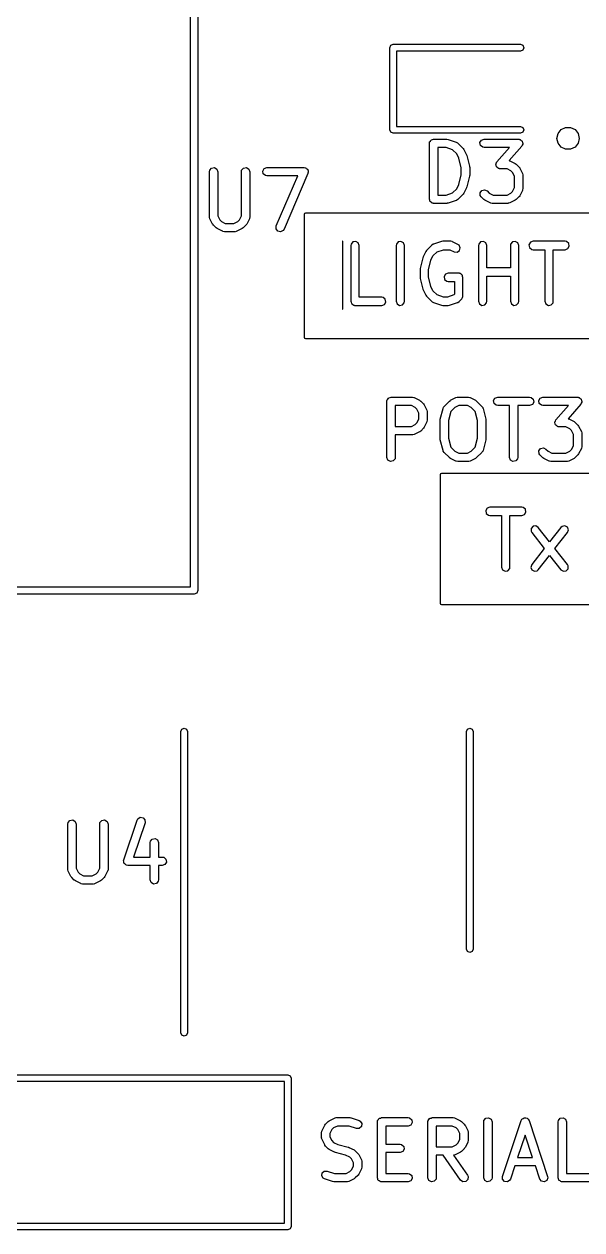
# Model space of a CAD drawing. Extents: x 111.7 to 186.3, y -145.9 to -70.4.
# Drawn here: x 152.81 to 162.81, y -145.92 to -124.32 of the extents above; entities that cross this region are included whole.
import ezdxf

# ---------------------------------------------------------------- set-up
doc = ezdxf.new("R2010")
doc.units = 0
doc.layers.add('BLACK', color=7, linetype='CONTINUOUS')

msp = doc.modelspace()

# ---------------------------------------------------------------- linework, layer by layer
at = {"layer": 'BLACK', "linetype": 'CONTINUOUS'}
for p, q in [((155.923, -118.964), (155.923, -134.464)), ((155.796, -134.4), (155.796, -119.027)), ((159.364, -124.741), (159.382, -124.699)), ((159.364, -126.211), (159.364, -124.741)), ((159.382, -124.699), (159.424, -124.681)), ((159.424, -124.681), (161.709, -124.681)), ((161.709, -124.801), (159.484, -124.801)), ((159.484, -124.801), (159.484, -126.151)), ((161.709, -124.681), (161.751, -124.699)), ((161.751, -124.783), (161.709, -124.801)), ((161.751, -124.699), (161.769, -124.741)), ((161.769, -124.741), (161.751, -124.783)), ((159.382, -126.253), (159.364, -126.211)), ((159.424, -126.271), (159.382, -126.253)), ((161.709, -126.271), (159.424, -126.271)), ((159.484, -126.151), (161.709, -126.151)), ((161.709, -126.151), (161.751, -126.169)), ((161.751, -126.253), (161.709, -126.271)), ((161.751, -126.169), (161.769, -126.211)), ((161.769, -126.211), (161.751, -126.253)), ((162.36, -126.365), (162.38, -126.278)), ((162.38, -126.278), (162.435, -126.209)), ((162.435, -126.209), (162.515, -126.17)), ((162.515, -126.17), (162.605, -126.17)), ((162.605, -126.17), (162.685, -126.209)), ((162.685, -126.209), (162.74, -126.278)), ((162.74, -126.278), (162.76, -126.365)), ((160.076, -126.455), (160.078, -126.445)), ((160.076, -127.455), (160.076, -126.455)), ((160.077, -126.442), (160.079, -126.439)), ((160.078, -126.445), (160.077, -126.442)), ((160.079, -126.439), (160.08, -126.429)), ((160.08, -126.429), (160.093, -126.414)), ((160.093, -126.414), (160.103, -126.397)), ((160.103, -126.397), (160.109, -126.395)), ((160.109, -126.395), (160.113, -126.39)), ((160.113, -126.39), (160.133, -126.386)), ((160.133, -126.386), (160.151, -126.38)), ((160.151, -126.38), (160.389, -126.38)), ((160.377, -126.53), (160.226, -126.53)), ((160.226, -126.53), (160.226, -127.38)), ((160.491, -126.568), (160.377, -126.53)), ((160.389, -126.38), (160.411, -126.384)), ((160.411, -126.384), (160.413, -126.384)), ((160.413, -126.384), (160.556, -126.431)), ((160.556, -126.431), (160.578, -126.444)), ((160.578, -126.444), (160.581, -126.448)), ((160.581, -126.448), (160.585, -126.449)), ((160.585, -126.449), (160.68, -126.545)), ((160.68, -126.545), (160.693, -126.563)), ((160.982, -126.442), (161.007, -126.397)), ((160.991, -126.492), (160.982, -126.442)), ((161.03, -126.525), (160.991, -126.492)), ((161.007, -126.397), (161.056, -126.38)), ((161.056, -126.53), (161.03, -126.525)), ((161.056, -126.38), (161.675, -126.38)), ((161.509, -126.53), (161.056, -126.53)), ((161.285, -126.786), (161.509, -126.53)), ((161.731, -126.504), (161.504, -126.764)), ((161.675, -126.38), (161.686, -126.382)), ((161.686, -126.382), (161.689, -126.381)), ((161.689, -126.381), (161.692, -126.383)), ((161.692, -126.383), (161.7, -126.384)), ((161.7, -126.384), (161.716, -126.397)), ((161.716, -126.397), (161.733, -126.408)), ((161.738, -126.485), (161.731, -126.504)), ((161.733, -126.408), (161.735, -126.413)), ((161.735, -126.413), (161.74, -126.417)), ((161.749, -126.468), (161.738, -126.485)), ((161.74, -126.417), (161.743, -126.437)), ((161.743, -126.437), (161.75, -126.456)), ((161.75, -126.456), (161.748, -126.462)), ((161.748, -126.462), (161.749, -126.468)), ((162.38, -126.452), (162.36, -126.365)), ((162.435, -126.521), (162.38, -126.452)), ((162.515, -126.56), (162.435, -126.521)), ((162.685, -126.521), (162.605, -126.56)), ((162.74, -126.452), (162.685, -126.521)), ((162.76, -126.365), (162.74, -126.452)), ((160.565, -126.642), (160.491, -126.568)), ((160.604, -126.719), (160.565, -126.642)), ((160.647, -126.893), (160.604, -126.719)), ((160.693, -126.563), (160.694, -126.564)), ((160.694, -126.564), (160.742, -126.659)), ((160.742, -126.659), (160.745, -126.672)), ((160.745, -126.672), (160.747, -126.675)), ((160.747, -126.675), (160.795, -126.865)), ((161.504, -126.764), (161.51, -126.765)), ((161.51, -126.765), (161.513, -126.768)), ((161.513, -126.768), (161.518, -126.769)), ((161.518, -126.769), (161.613, -126.816)), ((162.605, -126.56), (162.515, -126.56)), ((156.135, -126.963), (156.14, -126.937)), ((156.135, -127.772), (156.135, -126.963)), ((156.14, -126.937), (156.173, -126.898)), ((156.173, -126.898), (156.223, -126.889)), ((156.223, -126.889), (156.268, -126.915)), ((156.268, -126.915), (156.285, -126.963)), ((156.285, -126.963), (156.285, -127.755)), ((156.707, -126.963), (156.711, -126.937)), ((156.707, -127.755), (156.707, -126.963)), ((156.711, -126.937), (156.744, -126.898)), ((156.744, -126.898), (156.795, -126.889)), ((156.795, -126.889), (156.839, -126.915)), ((156.839, -126.915), (156.857, -126.963)), ((156.857, -126.963), (156.857, -127.772)), ((157.089, -126.95), (157.114, -126.905)), ((157.098, -127), (157.089, -126.95)), ((157.114, -126.905), (157.162, -126.888)), ((157.162, -126.888), (157.829, -126.888)), ((157.829, -126.888), (157.855, -126.892)), ((157.855, -126.892), (157.862, -126.898)), ((157.862, -126.898), (157.87, -126.9)), ((157.87, -126.9), (157.881, -126.914)), ((157.881, -126.914), (157.894, -126.925)), ((157.894, -126.925), (157.896, -126.934)), ((157.896, -126.934), (157.901, -126.941)), ((157.899, -126.984), (157.898, -126.992)), ((157.903, -126.976), (157.899, -126.984)), ((157.901, -126.941), (157.9, -126.959)), ((157.9, -126.959), (157.903, -126.976)), ((160.647, -127.017), (160.647, -126.893)), ((160.795, -126.865), (160.796, -126.88)), ((160.796, -126.88), (160.797, -126.883)), ((160.797, -126.883), (160.797, -127.026)), ((161.266, -126.834), (161.269, -126.829)), ((161.273, -126.853), (161.266, -126.834)), ((161.268, -126.823), (161.278, -126.805)), ((161.269, -126.829), (161.268, -126.823)), ((161.276, -126.873), (161.273, -126.853)), ((161.281, -126.877), (161.276, -126.873)), ((161.278, -126.805), (161.285, -126.786)), ((161.283, -126.883), (161.281, -126.877)), ((161.3, -126.893), (161.283, -126.883)), ((161.316, -126.906), (161.3, -126.893)), ((161.324, -126.908), (161.316, -126.906)), ((161.327, -126.909), (161.324, -126.908)), ((161.33, -126.909), (161.327, -126.909)), ((161.341, -126.911), (161.33, -126.909)), ((161.467, -126.911), (161.341, -126.911)), ((161.535, -126.945), (161.467, -126.911)), ((161.565, -126.975), (161.535, -126.945)), ((161.6, -127.044), (161.565, -126.975)), ((161.613, -126.816), (161.631, -126.83)), ((161.631, -126.83), (161.633, -126.83)), ((161.633, -126.83), (161.68, -126.878)), ((161.68, -126.878), (161.693, -126.896)), ((161.693, -126.896), (161.694, -126.897)), ((161.694, -126.897), (161.742, -126.993)), ((157.137, -127.033), (157.098, -127)), ((157.162, -127.038), (157.137, -127.033)), ((157.715, -127.038), (157.162, -127.038)), ((157.332, -127.933), (157.715, -127.038)), ((157.898, -126.992), (157.47, -127.992)), ((160.565, -127.268), (160.604, -127.191)), ((160.604, -127.191), (160.647, -127.017)), ((160.795, -127.044), (160.747, -127.235)), ((160.797, -127.026), (160.795, -127.041)), ((160.795, -127.041), (160.795, -127.044)), ((161.6, -127.247), (161.6, -127.044)), ((161.742, -126.993), (161.749, -127.018)), ((161.749, -127.018), (161.748, -127.022)), ((161.748, -127.022), (161.75, -127.026)), ((161.75, -127.026), (161.75, -127.264)), ((160.226, -127.38), (160.377, -127.38)), ((160.377, -127.38), (160.491, -127.342)), ((160.491, -127.342), (160.565, -127.268)), ((160.68, -127.365), (160.585, -127.46)), ((160.681, -127.364), (160.68, -127.365)), ((160.694, -127.346), (160.681, -127.364)), ((160.742, -127.25), (160.694, -127.346)), ((160.747, -127.235), (160.742, -127.247)), ((160.742, -127.247), (160.742, -127.25)), ((160.983, -127.34), (161.013, -127.298)), ((160.988, -127.391), (160.983, -127.34)), ((161.003, -127.413), (160.988, -127.391)), ((161.05, -127.46), (161.003, -127.413)), ((161.013, -127.298), (161.062, -127.285)), ((161.062, -127.285), (161.109, -127.307)), ((161.109, -127.307), (161.148, -127.346)), ((161.148, -127.346), (161.216, -127.38)), ((161.216, -127.38), (161.467, -127.38)), ((161.467, -127.38), (161.535, -127.346)), ((161.535, -127.346), (161.565, -127.315)), ((161.565, -127.315), (161.6, -127.247)), ((161.68, -127.413), (161.633, -127.46)), ((161.681, -127.411), (161.68, -127.413)), ((161.694, -127.393), (161.681, -127.411)), ((161.742, -127.298), (161.694, -127.393)), ((161.745, -127.29), (161.742, -127.293)), ((161.742, -127.293), (161.742, -127.298)), ((161.75, -127.264), (161.745, -127.29)), ((160.083, -127.473), (160.076, -127.455)), ((160.086, -127.492), (160.083, -127.473)), ((160.091, -127.497), (160.086, -127.492)), ((160.093, -127.503), (160.091, -127.497)), ((160.11, -127.513), (160.093, -127.503)), ((160.125, -127.525), (160.11, -127.513)), ((160.135, -127.527), (160.125, -127.525)), ((160.138, -127.529), (160.135, -127.527)), ((160.141, -127.528), (160.138, -127.529)), ((160.151, -127.53), (160.141, -127.528)), ((160.389, -127.53), (160.151, -127.53)), ((160.391, -127.529), (160.389, -127.53)), ((160.413, -127.526), (160.391, -127.529)), ((160.556, -127.478), (160.413, -127.526)), ((160.559, -127.476), (160.556, -127.478)), ((160.564, -127.475), (160.559, -127.476)), ((160.585, -127.46), (160.564, -127.475)), ((161.052, -127.461), (161.05, -127.46)), ((161.07, -127.474), (161.052, -127.461)), ((161.165, -127.522), (161.07, -127.474)), ((161.169, -127.522), (161.165, -127.522)), ((161.173, -127.525), (161.169, -127.522)), ((161.199, -127.53), (161.173, -127.525)), ((161.484, -127.53), (161.199, -127.53)), ((161.488, -127.528), (161.484, -127.53)), ((161.493, -127.529), (161.488, -127.528)), ((161.518, -127.522), (161.493, -127.529)), ((161.613, -127.474), (161.518, -127.522)), ((161.614, -127.473), (161.613, -127.474)), ((161.633, -127.46), (161.614, -127.473)), ((156.137, -127.777), (156.135, -127.772)), ((156.136, -127.781), (156.137, -127.777)), ((156.143, -127.806), (156.136, -127.781)), ((156.191, -127.901), (156.143, -127.806)), ((156.285, -127.755), (156.319, -127.823)), ((156.319, -127.823), (156.35, -127.854)), ((156.35, -127.854), (156.418, -127.888)), ((156.573, -127.888), (156.642, -127.854)), ((156.642, -127.854), (156.672, -127.823)), ((156.672, -127.823), (156.707, -127.755)), ((156.849, -127.806), (156.801, -127.901)), ((156.852, -127.798), (156.849, -127.801)), ((156.849, -127.801), (156.849, -127.806)), ((156.857, -127.772), (156.852, -127.798)), ((157.836, -127.724), (157.843, -127.706)), ((157.836, -129.451), (157.836, -127.724)), ((157.843, -127.706), (157.861, -127.699)), ((157.861, -127.699), (158.496, -127.699)), ((158.496, -127.699), (158.497, -127.7)), ((158.497, -127.7), (162.609, -127.7)), ((162.609, -127.7), (162.611, -127.699)), ((162.611, -127.699), (163.246, -127.699)), ((156.192, -127.902), (156.191, -127.901)), ((156.205, -127.921), (156.192, -127.902)), ((156.252, -127.968), (156.205, -127.921)), ((156.254, -127.969), (156.252, -127.968)), ((156.272, -127.982), (156.254, -127.969)), ((156.367, -128.03), (156.272, -127.982)), ((156.371, -128.03), (156.367, -128.03)), ((156.375, -128.033), (156.371, -128.03)), ((156.401, -128.038), (156.375, -128.033)), ((156.591, -128.038), (156.401, -128.038)), ((156.418, -127.888), (156.573, -127.888)), ((156.595, -128.036), (156.591, -128.038)), ((156.6, -128.037), (156.595, -128.036)), ((156.625, -128.03), (156.6, -128.037)), ((156.72, -127.982), (156.625, -128.03)), ((156.721, -127.981), (156.72, -127.982)), ((156.739, -127.968), (156.721, -127.981)), ((156.787, -127.921), (156.739, -127.968)), ((156.788, -127.919), (156.787, -127.921)), ((156.801, -127.901), (156.788, -127.919)), ((157.329, -127.984), (157.332, -127.933)), ((157.36, -128.026), (157.329, -127.984)), ((157.409, -128.037), (157.36, -128.026)), ((157.455, -128.014), (157.409, -128.037)), ((157.47, -127.992), (157.455, -128.014)), ((158.521, -128.207), (158.521, -129.426)), ((158.526, -128.207), (158.521, -128.207)), ((158.526, -129.426), (158.526, -128.207)), ((158.673, -128.258), (158.669, -128.284)), ((158.669, -128.284), (158.669, -129.284)), ((158.706, -128.219), (158.673, -128.258)), ((158.757, -128.21), (158.706, -128.219)), ((158.801, -128.235), (158.757, -128.21)), ((158.819, -128.284), (158.801, -128.235)), ((158.819, -129.209), (158.819, -128.284)), ((159.483, -128.258), (159.478, -128.284)), ((159.478, -128.284), (159.478, -129.284)), ((159.516, -128.219), (159.483, -128.258)), ((159.566, -128.21), (159.516, -128.219)), ((159.611, -128.235), (159.566, -128.21)), ((159.628, -128.284), (159.611, -128.235)), ((159.628, -129.284), (159.628, -128.284)), ((160.119, -128.278), (160.024, -128.373)), ((160.141, -128.263), (160.119, -128.278)), ((160.145, -128.263), (160.141, -128.263)), ((160.149, -128.26), (160.145, -128.263)), ((160.292, -128.212), (160.149, -128.26)), ((160.314, -128.209), (160.292, -128.212)), ((160.315, -128.209), (160.314, -128.209)), ((160.458, -128.209), (160.315, -128.209)), ((160.484, -128.213), (160.458, -128.209)), ((160.487, -128.216), (160.484, -128.213)), ((160.492, -128.217), (160.487, -128.216)), ((160.587, -128.264), (160.492, -128.217)), ((160.608, -128.28), (160.587, -128.264)), ((160.628, -128.327), (160.608, -128.28)), ((160.959, -128.258), (160.955, -128.284)), ((160.955, -128.284), (160.955, -129.284)), ((160.992, -128.219), (160.959, -128.258)), ((161.043, -128.21), (160.992, -128.219)), ((161.087, -128.235), (161.043, -128.21)), ((161.105, -128.284), (161.087, -128.235)), ((161.105, -128.685), (161.105, -128.284)), ((161.531, -128.258), (161.526, -128.284)), ((161.526, -128.284), (161.526, -128.685)), ((161.564, -128.219), (161.531, -128.258)), ((161.614, -128.21), (161.564, -128.219)), ((161.658, -128.235), (161.614, -128.21)), ((161.676, -128.284), (161.658, -128.235)), ((161.676, -129.284), (161.676, -128.284)), ((161.886, -128.226), (161.86, -128.271)), ((161.86, -128.271), (161.869, -128.321)), ((161.934, -128.209), (161.886, -128.226)), ((162.506, -128.209), (161.934, -128.209)), ((162.531, -128.213), (162.506, -128.209)), ((162.571, -128.246), (162.531, -128.213)), ((162.58, -128.297), (162.571, -128.246)), ((159.962, -128.492), (159.957, -128.504)), ((159.963, -128.488), (159.962, -128.492)), ((160.01, -128.393), (159.963, -128.488)), ((160.023, -128.375), (160.01, -128.393)), ((160.024, -128.373), (160.023, -128.375)), ((160.1, -128.548), (160.139, -128.471)), ((160.139, -128.471), (160.213, -128.397)), ((160.213, -128.397), (160.327, -128.359)), ((160.327, -128.359), (160.44, -128.359)), ((160.44, -128.359), (160.52, -128.398)), ((160.52, -128.398), (160.571, -128.404)), ((160.571, -128.404), (160.614, -128.376)), ((160.614, -128.376), (160.628, -128.327)), ((161.869, -128.321), (161.909, -128.354)), ((161.909, -128.354), (161.934, -128.359)), ((161.934, -128.359), (162.145, -128.359)), ((162.145, -128.359), (162.145, -129.284)), ((162.295, -129.284), (162.295, -128.359)), ((162.295, -128.359), (162.506, -128.359)), ((162.506, -128.359), (162.554, -128.341)), ((162.554, -128.341), (162.58, -128.297)), ((159.91, -128.697), (159.907, -128.712)), ((159.907, -128.712), (159.907, -128.855)), ((159.957, -128.504), (159.909, -128.694)), ((159.909, -128.694), (159.91, -128.697)), ((160.057, -128.721), (160.1, -128.548)), ((161.526, -128.685), (161.105, -128.685)), ((159.907, -128.855), (159.908, -128.858)), ((159.908, -128.858), (159.909, -128.873)), ((159.909, -128.873), (159.957, -129.064)), ((160.057, -128.846), (160.057, -128.721)), ((160.1, -129.019), (160.057, -128.846)), ((160.362, -128.798), (160.337, -128.842)), ((160.337, -128.842), (160.346, -128.893)), ((160.346, -128.893), (160.385, -128.926)), ((160.411, -128.78), (160.362, -128.798)), ((160.385, -128.926), (160.411, -128.93)), ((160.601, -128.78), (160.411, -128.78)), ((160.411, -128.93), (160.526, -128.93)), ((160.526, -128.93), (160.526, -129.157)), ((160.611, -128.782), (160.601, -128.78)), ((160.614, -128.781), (160.611, -128.782)), ((160.617, -128.783), (160.614, -128.781)), ((160.627, -128.785), (160.617, -128.783)), ((160.642, -128.797), (160.627, -128.785)), ((160.658, -128.807), (160.642, -128.797)), ((160.661, -128.813), (160.658, -128.807)), ((160.666, -128.818), (160.661, -128.813)), ((160.669, -128.837), (160.666, -128.818)), ((160.676, -128.855), (160.669, -128.837)), ((160.676, -129.188), (160.676, -128.855)), ((161.105, -129.284), (161.105, -128.835)), ((161.105, -128.835), (161.526, -128.835)), ((161.526, -128.835), (161.526, -129.284)), ((159.957, -129.064), (159.959, -129.067)), ((159.959, -129.067), (159.963, -129.079)), ((159.963, -129.079), (160.01, -129.174)), ((160.139, -129.096), (160.1, -129.019)), ((160.213, -129.17), (160.139, -129.096)), ((158.669, -129.284), (158.676, -129.302)), ((158.676, -129.302), (158.679, -129.321)), ((158.679, -129.321), (158.684, -129.325)), ((158.684, -129.325), (158.686, -129.332)), ((158.686, -129.332), (158.703, -129.342)), ((158.703, -129.342), (158.718, -129.354)), ((158.718, -129.354), (158.728, -129.356)), ((158.728, -129.356), (158.731, -129.357)), ((158.731, -129.357), (158.734, -129.357)), ((158.734, -129.357), (158.744, -129.359)), ((158.744, -129.359), (159.22, -129.359)), ((159.22, -129.209), (158.819, -129.209)), ((159.246, -129.213), (159.22, -129.209)), ((159.22, -129.359), (159.268, -129.341)), ((159.285, -129.246), (159.246, -129.213)), ((159.268, -129.341), (159.294, -129.297)), ((159.294, -129.297), (159.285, -129.246)), ((159.478, -129.284), (159.496, -129.332)), ((159.496, -129.332), (159.54, -129.357)), ((159.54, -129.357), (159.591, -129.349)), ((159.591, -129.349), (159.624, -129.309)), ((159.624, -129.309), (159.628, -129.284)), ((160.01, -129.174), (160.011, -129.175)), ((160.011, -129.175), (160.024, -129.194)), ((160.024, -129.194), (160.119, -129.289)), ((160.119, -129.289), (160.123, -129.291)), ((160.123, -129.291), (160.126, -129.295)), ((160.126, -129.295), (160.149, -129.307)), ((160.149, -129.307), (160.292, -129.355)), ((160.327, -129.209), (160.213, -129.17)), ((160.292, -129.355), (160.293, -129.355)), ((160.293, -129.355), (160.315, -129.359)), ((160.315, -129.359), (160.411, -129.359)), ((160.398, -129.209), (160.327, -129.209)), ((160.513, -129.17), (160.398, -129.209)), ((160.411, -129.359), (160.412, -129.358)), ((160.412, -129.358), (160.434, -129.355)), ((160.434, -129.355), (160.577, -129.307)), ((160.526, -129.157), (160.513, -129.17)), ((160.577, -129.307), (160.581, -129.304)), ((160.581, -129.304), (160.585, -129.304)), ((160.585, -129.304), (160.606, -129.289)), ((160.606, -129.289), (160.654, -129.241)), ((160.654, -129.241), (160.661, -129.227)), ((160.661, -129.227), (160.671, -129.214)), ((160.671, -129.214), (160.674, -129.198)), ((160.674, -129.198), (160.676, -129.195)), ((160.675, -129.193), (160.676, -129.188)), ((160.676, -129.195), (160.675, -129.193)), ((160.955, -129.284), (160.972, -129.332)), ((160.972, -129.332), (161.017, -129.357)), ((161.017, -129.357), (161.067, -129.349)), ((161.067, -129.349), (161.1, -129.309)), ((161.1, -129.309), (161.105, -129.284)), ((161.526, -129.284), (161.544, -129.332)), ((161.544, -129.332), (161.588, -129.357)), ((161.588, -129.357), (161.639, -129.349)), ((161.639, -129.349), (161.671, -129.309)), ((161.671, -129.309), (161.676, -129.284)), ((162.145, -129.284), (162.163, -129.332)), ((162.163, -129.332), (162.207, -129.357)), ((162.207, -129.357), (162.258, -129.349)), ((162.258, -129.349), (162.291, -129.309)), ((162.291, -129.309), (162.295, -129.284)), ((157.836, -129.934), (157.836, -129.451)), ((158.521, -129.426), (158.526, -129.426)), ((157.843, -129.951), (157.836, -129.934)), ((157.861, -129.959), (157.843, -129.951)), ((158.496, -129.959), (157.861, -129.959)), ((162.611, -129.959), (158.496, -129.959)), ((163.246, -129.959), (162.611, -129.959)), ((159.314, -131.076), (159.315, -131.066)), ((159.314, -132.079), (159.314, -131.076)), ((159.315, -131.063), (159.316, -131.06)), ((159.315, -131.066), (159.315, -131.063)), ((159.316, -131.06), (159.318, -131.05)), ((159.318, -131.05), (159.331, -131.036)), ((159.331, -131.036), (159.34, -131.019)), ((159.34, -131.019), (159.347, -131.016)), ((159.347, -131.016), (159.351, -131.011)), ((159.351, -131.011), (159.37, -131.008)), ((159.37, -131.008), (159.389, -131.001)), ((159.389, -131.001), (159.771, -131.001)), ((159.771, -131.001), (159.796, -131.006)), ((159.796, -131.006), (159.8, -131.009)), ((159.8, -131.009), (159.804, -131.009)), ((159.804, -131.009), (159.9, -131.057)), ((159.9, -131.057), (159.918, -131.07)), ((159.918, -131.07), (159.919, -131.071)), ((159.919, -131.071), (159.967, -131.119)), ((160.338, -131.166), (160.434, -131.071)), ((160.434, -131.071), (160.452, -131.058)), ((160.452, -131.058), (160.453, -131.057)), ((160.453, -131.057), (160.549, -131.009)), ((160.549, -131.009), (160.574, -131.002)), ((160.574, -131.002), (160.578, -131.003)), ((160.578, -131.003), (160.582, -131.001)), ((160.582, -131.001), (160.773, -131.001)), ((160.773, -131.001), (160.799, -131.006)), ((160.799, -131.006), (160.802, -131.009)), ((160.802, -131.009), (160.807, -131.009)), ((160.807, -131.009), (160.902, -131.057)), ((160.902, -131.057), (160.92, -131.07)), ((160.92, -131.07), (160.922, -131.071)), ((160.922, -131.071), (161.017, -131.166)), ((161.225, -131.063), (161.25, -131.019)), ((161.234, -131.114), (161.225, -131.063)), ((161.25, -131.019), (161.299, -131.001)), ((161.299, -131.001), (161.872, -131.001)), ((161.872, -131.001), (161.897, -131.006)), ((161.897, -131.006), (161.937, -131.039)), ((161.945, -131.089), (161.92, -131.134)), ((161.937, -131.039), (161.945, -131.089)), ((162.037, -131.063), (162.062, -131.019)), ((162.045, -131.114), (162.037, -131.063)), ((162.062, -131.019), (162.11, -131.001)), ((162.11, -131.001), (162.731, -131.001)), ((162.731, -131.001), (162.742, -131.003)), ((162.742, -131.003), (162.746, -131.003)), ((162.746, -131.003), (162.748, -131.004)), ((162.748, -131.004), (162.757, -131.006)), ((162.757, -131.006), (162.772, -131.019)), ((162.772, -131.019), (162.79, -131.029)), ((162.79, -131.029), (162.792, -131.035)), ((162.792, -131.035), (162.796, -131.039)), ((162.805, -131.089), (162.795, -131.107)), ((162.796, -131.039), (162.8, -131.059)), ((162.8, -131.059), (162.806, -131.078)), ((162.806, -131.078), (162.804, -131.083)), ((162.804, -131.083), (162.805, -131.089)), ((159.753, -131.151), (159.464, -131.151)), ((159.464, -131.151), (159.464, -131.526)), ((159.822, -131.186), (159.753, -131.151)), ((159.852, -131.216), (159.822, -131.186)), ((159.887, -131.285), (159.852, -131.216)), ((159.887, -131.393), (159.887, -131.285)), ((159.967, -131.119), (159.98, -131.137)), ((159.98, -131.137), (159.981, -131.138)), ((159.981, -131.138), (160.029, -131.234)), ((160.029, -131.234), (160.036, -131.259)), ((160.036, -131.259), (160.035, -131.263)), ((160.035, -131.263), (160.037, -131.267)), ((160.037, -131.267), (160.037, -131.41)), ((160.271, -131.392), (160.319, -131.201)), ((160.319, -131.201), (160.329, -131.177)), ((160.329, -131.177), (160.335, -131.173)), ((160.335, -131.173), (160.338, -131.166)), ((160.459, -131.258), (160.419, -131.42)), ((160.531, -131.186), (160.459, -131.258)), ((160.6, -131.151), (160.531, -131.186)), ((160.756, -131.151), (160.6, -131.151)), ((160.824, -131.186), (160.756, -131.151)), ((160.897, -131.258), (160.824, -131.186)), ((160.937, -131.42), (160.897, -131.258)), ((161.017, -131.166), (161.032, -131.188)), ((161.032, -131.188), (161.033, -131.195)), ((161.033, -131.195), (161.037, -131.201)), ((161.037, -131.201), (161.085, -131.392)), ((161.273, -131.147), (161.234, -131.114)), ((161.299, -131.151), (161.273, -131.147)), ((161.51, -131.151), (161.299, -131.151)), ((161.51, -132.079), (161.51, -131.151)), ((161.872, -131.151), (161.66, -131.151)), ((161.66, -131.151), (161.66, -132.079)), ((161.92, -131.134), (161.872, -131.151)), ((162.085, -131.147), (162.045, -131.114)), ((162.11, -131.151), (162.085, -131.147)), ((162.566, -131.151), (162.11, -131.151)), ((162.34, -131.409), (162.566, -131.151)), ((162.788, -131.126), (162.559, -131.387)), ((162.795, -131.107), (162.788, -131.126)), ((159.753, -131.526), (159.822, -131.492)), ((159.822, -131.492), (159.852, -131.461)), ((159.852, -131.461), (159.887, -131.393)), ((160.029, -131.444), (159.981, -131.539)), ((160.032, -131.436), (160.029, -131.439)), ((160.029, -131.439), (160.029, -131.444)), ((160.037, -131.41), (160.032, -131.436)), ((160.269, -131.41), (160.271, -131.396)), ((160.269, -131.745), (160.269, -131.41)), ((160.271, -131.396), (160.271, -131.392)), ((160.419, -131.42), (160.419, -131.735)), ((160.937, -131.735), (160.937, -131.42)), ((161.085, -131.392), (161.086, -131.407)), ((161.086, -131.407), (161.087, -131.41)), ((161.087, -131.41), (161.087, -131.745)), ((162.322, -131.457), (162.324, -131.451)), ((162.328, -131.476), (162.322, -131.457)), ((162.323, -131.445), (162.333, -131.428)), ((162.324, -131.451), (162.323, -131.445)), ((162.332, -131.496), (162.328, -131.476)), ((162.337, -131.499), (162.332, -131.496)), ((162.333, -131.428), (162.34, -131.409)), ((162.338, -131.505), (162.337, -131.499)), ((162.356, -131.516), (162.338, -131.505)), ((162.371, -131.529), (162.356, -131.516)), ((162.559, -131.387), (162.566, -131.388)), ((162.566, -131.388), (162.569, -131.391)), ((162.569, -131.391), (162.574, -131.391)), ((162.574, -131.391), (162.669, -131.439)), ((162.669, -131.439), (162.687, -131.452)), ((162.687, -131.452), (162.689, -131.453)), ((162.689, -131.453), (162.736, -131.501)), ((162.736, -131.501), (162.749, -131.519)), ((162.749, -131.519), (162.75, -131.52)), ((162.75, -131.52), (162.798, -131.616)), ((159.464, -131.526), (159.753, -131.526)), ((159.771, -131.676), (159.464, -131.676)), ((159.464, -131.676), (159.464, -132.079)), ((159.775, -131.675), (159.771, -131.676)), ((159.779, -131.676), (159.775, -131.675)), ((159.804, -131.668), (159.779, -131.676)), ((159.9, -131.621), (159.804, -131.668)), ((159.901, -131.62), (159.9, -131.621)), ((159.919, -131.607), (159.901, -131.62)), ((159.967, -131.559), (159.919, -131.607)), ((159.968, -131.557), (159.967, -131.559)), ((159.981, -131.539), (159.968, -131.557)), ((160.419, -131.735), (160.459, -131.897)), ((160.897, -131.897), (160.937, -131.735)), ((162.38, -131.53), (162.371, -131.529)), ((162.382, -131.532), (162.38, -131.53)), ((162.386, -131.531), (162.382, -131.532)), ((162.397, -131.533), (162.386, -131.531)), ((162.522, -131.533), (162.397, -131.533)), ((162.591, -131.568), (162.522, -131.533)), ((162.622, -131.598), (162.591, -131.568)), ((162.656, -131.667), (162.622, -131.598)), ((162.656, -131.87), (162.656, -131.667)), ((162.798, -131.616), (162.806, -131.641)), ((162.806, -131.641), (162.805, -131.645)), ((162.805, -131.645), (162.806, -131.649)), ((162.806, -131.649), (162.806, -131.888)), ((160.27, -131.748), (160.269, -131.745)), ((160.271, -131.763), (160.27, -131.748)), ((160.319, -131.954), (160.271, -131.763)), ((160.323, -131.96), (160.319, -131.954)), ((160.459, -131.897), (160.531, -131.97)), ((160.824, -131.97), (160.897, -131.897)), ((161.037, -131.954), (161.027, -131.978)), ((161.085, -131.763), (161.037, -131.954)), ((161.087, -131.745), (161.085, -131.759)), ((161.085, -131.759), (161.085, -131.763)), ((162.038, -131.964), (162.067, -131.922)), ((162.067, -131.922), (162.117, -131.909)), ((162.117, -131.909), (162.163, -131.93)), ((162.163, -131.93), (162.203, -131.97)), ((162.591, -131.97), (162.622, -131.939)), ((162.622, -131.939), (162.656, -131.87)), ((162.798, -131.921), (162.75, -132.017)), ((162.799, -131.917), (162.798, -131.921)), ((162.802, -131.914), (162.799, -131.917)), ((162.806, -131.888), (162.802, -131.914)), ((159.331, -132.127), (159.314, -132.079)), ((159.376, -132.153), (159.331, -132.127)), ((159.426, -132.144), (159.376, -132.153)), ((159.459, -132.105), (159.426, -132.144)), ((159.464, -132.079), (159.459, -132.105)), ((160.323, -131.967), (160.323, -131.96)), ((160.338, -131.989), (160.323, -131.967)), ((160.434, -132.084), (160.338, -131.989)), ((160.435, -132.085), (160.434, -132.084)), ((160.453, -132.098), (160.435, -132.085)), ((160.549, -132.146), (160.453, -132.098)), ((160.531, -131.97), (160.6, -132.004)), ((160.553, -132.146), (160.549, -132.146)), ((160.557, -132.149), (160.553, -132.146)), ((160.582, -132.154), (160.557, -132.149)), ((160.773, -132.154), (160.582, -132.154)), ((160.6, -132.004), (160.756, -132.004)), ((160.756, -132.004), (160.824, -131.97)), ((160.778, -132.152), (160.773, -132.154)), ((160.782, -132.153), (160.778, -132.152)), ((160.807, -132.146), (160.782, -132.153)), ((160.902, -132.098), (160.807, -132.146)), ((160.904, -132.097), (160.902, -132.098)), ((160.922, -132.084), (160.904, -132.097)), ((161.017, -131.989), (160.922, -132.084)), ((161.021, -131.982), (161.017, -131.989)), ((161.027, -131.978), (161.021, -131.982)), ((161.528, -132.127), (161.51, -132.079)), ((161.572, -132.153), (161.528, -132.127)), ((161.623, -132.144), (161.572, -132.153)), ((161.656, -132.105), (161.623, -132.144)), ((161.66, -132.079), (161.656, -132.105)), ((162.042, -132.015), (162.038, -131.964)), ((162.057, -132.036), (162.042, -132.015)), ((162.105, -132.084), (162.057, -132.036)), ((162.107, -132.085), (162.105, -132.084)), ((162.125, -132.098), (162.107, -132.085)), ((162.22, -132.146), (162.125, -132.098)), ((162.203, -131.97), (162.271, -132.004)), ((162.225, -132.146), (162.22, -132.146)), ((162.228, -132.149), (162.225, -132.146)), ((162.254, -132.154), (162.228, -132.149)), ((162.54, -132.154), (162.254, -132.154)), ((162.271, -132.004), (162.522, -132.004)), ((162.522, -132.004), (162.591, -131.97)), ((162.544, -132.152), (162.54, -132.154)), ((162.549, -132.153), (162.544, -132.152)), ((162.574, -132.146), (162.549, -132.153)), ((162.669, -132.098), (162.574, -132.146)), ((162.67, -132.097), (162.669, -132.098)), ((162.689, -132.084), (162.67, -132.097)), ((162.736, -132.036), (162.689, -132.084)), ((162.737, -132.035), (162.736, -132.036)), ((162.75, -132.017), (162.737, -132.035)), ((160.274, -132.385), (160.282, -132.367)), ((160.274, -134.214), (160.274, -132.385)), ((160.282, -132.367), (160.299, -132.36)), ((160.299, -132.36), (160.934, -132.36)), ((160.934, -132.36), (163.26, -132.36)), ((161.11, -132.989), (161.084, -133.033)), ((161.084, -133.033), (161.093, -133.084)), ((161.158, -132.971), (161.11, -132.989)), ((161.73, -132.971), (161.158, -132.971)), ((161.755, -132.976), (161.73, -132.971)), ((161.795, -133.009), (161.755, -132.976)), ((161.804, -133.059), (161.795, -133.009)), ((161.093, -133.084), (161.133, -133.117)), ((161.133, -133.117), (161.158, -133.121)), ((161.158, -133.121), (161.369, -133.121)), ((161.369, -133.121), (161.369, -134.046)), ((161.519, -134.046), (161.519, -133.121)), ((161.519, -133.121), (161.73, -133.121)), ((161.73, -133.121), (161.778, -133.104)), ((161.778, -133.104), (161.804, -133.059)), ((161.898, -133.352), (161.897, -133.403)), ((161.897, -133.403), (161.909, -133.426)), ((161.932, -133.313), (161.898, -133.352)), ((161.909, -133.426), (162.134, -133.713)), ((161.983, -133.306), (161.932, -133.313)), ((162.027, -133.333), (161.983, -133.306)), ((162.23, -133.591), (162.027, -133.333)), ((162.433, -133.333), (162.23, -133.591)), ((162.325, -133.713), (162.551, -133.426)), ((162.452, -133.316), (162.433, -133.333)), ((162.502, -133.305), (162.452, -133.316)), ((162.548, -133.329), (162.502, -133.305)), ((162.567, -133.377), (162.548, -133.329)), ((162.551, -133.426), (162.567, -133.377)), ((162.134, -133.713), (161.909, -134)), ((162.027, -134.092), (162.23, -133.834)), ((162.23, -133.834), (162.433, -134.092)), ((162.551, -134), (162.325, -133.713)), ((161.369, -134.046), (161.387, -134.094)), ((161.387, -134.094), (161.431, -134.12)), ((161.431, -134.12), (161.482, -134.111)), ((161.482, -134.111), (161.515, -134.072)), ((161.515, -134.072), (161.519, -134.046)), ((161.909, -134), (161.893, -134.049)), ((161.893, -134.049), (161.912, -134.096)), ((161.912, -134.096), (161.957, -134.12)), ((161.957, -134.12), (162.007, -134.11)), ((162.007, -134.11), (162.027, -134.092)), ((162.433, -134.092), (162.476, -134.12)), ((162.476, -134.12), (162.527, -134.112)), ((162.527, -134.112), (162.561, -134.074)), ((162.563, -134.023), (162.551, -134)), ((162.561, -134.074), (162.563, -134.023)), ((160.274, -134.696), (160.274, -134.214)), ((155.86, -134.528), (143.86, -134.528)), ((143.923, -134.4), (155.796, -134.4)), ((155.905, -134.509), (155.86, -134.528)), ((155.923, -134.464), (155.905, -134.509)), ((160.282, -134.714), (160.274, -134.696)), ((160.299, -134.721), (160.282, -134.714)), ((160.934, -134.721), (160.299, -134.721)), ((162.662, -134.721), (160.934, -134.721)), ((163.297, -134.721), (162.662, -134.721)), ((155.622, -136.988), (155.64, -136.946)), ((155.622, -138.938), (155.622, -136.988)), ((155.64, -136.946), (155.682, -136.928)), ((155.682, -136.928), (155.724, -136.946)), ((155.724, -136.946), (155.742, -136.988)), ((155.742, -136.988), (155.742, -138.938)), ((160.742, -136.988), (160.76, -136.946)), ((160.742, -138.938), (160.742, -136.988)), ((160.76, -136.946), (160.802, -136.928)), ((160.802, -136.928), (160.844, -136.946)), ((160.844, -136.946), (160.862, -136.988)), ((160.862, -136.988), (160.862, -138.938)), ((153.595, -138.647), (153.6, -138.621)), ((153.595, -139.456), (153.595, -138.647)), ((153.6, -138.621), (153.633, -138.582)), ((153.633, -138.582), (153.683, -138.573)), ((153.683, -138.573), (153.728, -138.599)), ((153.728, -138.599), (153.745, -138.647)), ((153.745, -138.647), (153.745, -139.439)), ((154.167, -138.647), (154.171, -138.621)), ((154.167, -139.439), (154.167, -138.647)), ((154.171, -138.621), (154.204, -138.582)), ((154.204, -138.582), (154.255, -138.573)), ((154.255, -138.573), (154.299, -138.599)), ((154.299, -138.599), (154.317, -138.647)), ((154.317, -138.647), (154.317, -139.456)), ((154.599, -139.29), (154.837, -138.575)), ((154.979, -138.623), (154.774, -139.238)), ((154.837, -138.575), (154.849, -138.553)), ((154.849, -138.553), (154.893, -138.526)), ((154.893, -138.526), (154.944, -138.533)), ((154.944, -138.533), (154.978, -138.572)), ((154.978, -138.572), (154.979, -138.623)), ((155.071, -138.98), (155.076, -138.954)), ((155.071, -139.238), (155.071, -138.98)), ((155.076, -138.954), (155.109, -138.915)), ((155.109, -138.915), (155.159, -138.906)), ((155.159, -138.906), (155.204, -138.932)), ((155.204, -138.932), (155.221, -138.98)), ((155.221, -138.98), (155.221, -139.238)), ((155.622, -142.388), (155.622, -138.938)), ((155.742, -138.938), (155.742, -142.388)), ((160.742, -140.888), (160.742, -138.938)), ((160.862, -138.938), (160.862, -140.888)), ((154.596, -139.3), (154.599, -139.295)), ((154.6, -139.321), (154.596, -139.3)), ((154.599, -139.295), (154.599, -139.29)), ((154.774, -139.238), (155.071, -139.238)), ((155.221, -139.238), (155.289, -139.238)), ((155.289, -139.238), (155.315, -139.243)), ((155.315, -139.243), (155.354, -139.276)), ((155.354, -139.276), (155.363, -139.327)), ((153.597, -139.461), (153.595, -139.456)), ((153.596, -139.465), (153.597, -139.461)), ((153.603, -139.49), (153.596, -139.465)), ((153.651, -139.585), (153.603, -139.49)), ((153.745, -139.439), (153.779, -139.507)), ((153.779, -139.507), (153.81, -139.538)), ((154.102, -139.538), (154.132, -139.507)), ((154.132, -139.507), (154.167, -139.439)), ((154.309, -139.49), (154.261, -139.585)), ((154.312, -139.482), (154.309, -139.485)), ((154.309, -139.485), (154.309, -139.49)), ((154.317, -139.456), (154.312, -139.482)), ((154.6, -139.341), (154.6, -139.321)), ((154.604, -139.345), (154.6, -139.341)), ((154.605, -139.351), (154.604, -139.345)), ((154.621, -139.364), (154.605, -139.351)), ((154.634, -139.379), (154.621, -139.364)), ((154.64, -139.38), (154.634, -139.379)), ((154.644, -139.384), (154.64, -139.38)), ((154.67, -139.388), (154.644, -139.384)), ((155.071, -139.388), (154.67, -139.388)), ((155.071, -139.647), (155.071, -139.388)), ((155.289, -139.388), (155.221, -139.388)), ((155.221, -139.388), (155.221, -139.647)), ((155.337, -139.371), (155.289, -139.388)), ((155.363, -139.327), (155.337, -139.371)), ((153.652, -139.586), (153.651, -139.585)), ((153.665, -139.605), (153.652, -139.586)), ((153.712, -139.652), (153.665, -139.605)), ((153.714, -139.653), (153.712, -139.652)), ((153.732, -139.666), (153.714, -139.653)), ((153.827, -139.714), (153.732, -139.666)), ((153.81, -139.538), (153.878, -139.572)), ((153.831, -139.714), (153.827, -139.714)), ((153.835, -139.717), (153.831, -139.714)), ((153.861, -139.722), (153.835, -139.717)), ((154.051, -139.722), (153.861, -139.722)), ((153.878, -139.572), (154.033, -139.572)), ((154.033, -139.572), (154.102, -139.538)), ((154.055, -139.72), (154.051, -139.722)), ((154.06, -139.721), (154.055, -139.72)), ((154.085, -139.714), (154.06, -139.721)), ((154.18, -139.666), (154.085, -139.714)), ((154.181, -139.665), (154.18, -139.666)), ((154.199, -139.652), (154.181, -139.665)), ((154.247, -139.605), (154.199, -139.652)), ((154.248, -139.603), (154.247, -139.605)), ((154.261, -139.585), (154.248, -139.603)), ((155.089, -139.695), (155.071, -139.647)), ((155.133, -139.721), (155.089, -139.695)), ((155.184, -139.712), (155.133, -139.721)), ((155.217, -139.672), (155.184, -139.712)), ((155.221, -139.647), (155.217, -139.672)), ((160.76, -140.93), (160.742, -140.888)), ((160.802, -140.948), (160.76, -140.93)), ((160.844, -140.93), (160.802, -140.948)), ((160.862, -140.888), (160.844, -140.93)), ((155.64, -142.43), (155.622, -142.388)), ((155.682, -142.448), (155.64, -142.43)), ((155.724, -142.43), (155.682, -142.448)), ((155.742, -142.388), (155.724, -142.43)), ((144.78, -143.136), (157.54, -143.136)), ((157.54, -143.136), (157.582, -143.154)), ((157.582, -143.154), (157.6, -143.196)), ((157.48, -143.256), (144.84, -143.256)), ((157.48, -145.796), (157.48, -143.256)), ((157.6, -143.196), (157.6, -145.856)), ((158.151, -144.138), (158.199, -144.043)), ((158.199, -144.043), (158.212, -144.025)), ((158.212, -144.025), (158.213, -144.023)), ((158.213, -144.023), (158.261, -143.975)), ((158.261, -143.975), (158.279, -143.963)), ((158.279, -143.963), (158.28, -143.961)), ((158.28, -143.961), (158.375, -143.914)), ((158.375, -143.914), (158.4, -143.906)), ((158.4, -143.906), (158.405, -143.907)), ((158.405, -143.907), (158.409, -143.906)), ((158.409, -143.906), (158.647, -143.906)), ((158.647, -143.906), (158.669, -143.91)), ((158.669, -143.91), (158.671, -143.91)), ((158.671, -143.91), (158.814, -143.957)), ((158.814, -143.957), (158.837, -143.97)), ((158.837, -143.97), (158.863, -144.013)), ((158.863, -144.013), (158.856, -144.064)), ((159.143, -143.981), (159.145, -143.971)), ((159.143, -144.981), (159.143, -143.981)), ((159.145, -143.968), (159.146, -143.965)), ((159.145, -143.971), (159.145, -143.968)), ((159.146, -143.965), (159.148, -143.955)), ((159.148, -143.955), (159.161, -143.94)), ((159.161, -143.94), (159.17, -143.923)), ((159.17, -143.923), (159.177, -143.921)), ((159.177, -143.921), (159.181, -143.916)), ((159.181, -143.916), (159.2, -143.912)), ((159.2, -143.912), (159.218, -143.906)), ((159.218, -143.906), (159.695, -143.906)), ((159.695, -143.906), (159.72, -143.91)), ((159.743, -144.038), (159.695, -144.056)), ((159.72, -143.91), (159.76, -143.943)), ((159.769, -143.994), (159.743, -144.038)), ((159.76, -143.943), (159.769, -143.994)), ((160.048, -143.981), (160.05, -143.971)), ((160.048, -144.981), (160.048, -143.981)), ((160.049, -143.968), (160.051, -143.965)), ((160.05, -143.971), (160.049, -143.968)), ((160.051, -143.965), (160.053, -143.955)), ((160.053, -143.955), (160.065, -143.94)), ((160.065, -143.94), (160.075, -143.923)), ((160.075, -143.923), (160.081, -143.921)), ((160.081, -143.921), (160.086, -143.916)), ((160.086, -143.916), (160.105, -143.912)), ((160.105, -143.912), (160.123, -143.906)), ((160.123, -143.906), (160.504, -143.906)), ((160.504, -143.906), (160.53, -143.91)), ((160.53, -143.91), (160.533, -143.913)), ((160.533, -143.913), (160.538, -143.914)), ((160.538, -143.914), (160.633, -143.961)), ((160.633, -143.961), (160.651, -143.975)), ((160.651, -143.975), (160.652, -143.975)), ((160.652, -143.975), (160.7, -144.023)), ((160.7, -144.023), (160.713, -144.041)), ((160.713, -144.041), (160.714, -144.043)), ((160.714, -144.043), (160.762, -144.138)), ((161.048, -143.981), (161.053, -143.955)), ((161.048, -144.981), (161.048, -143.981)), ((161.053, -143.955), (161.086, -143.916)), ((161.086, -143.916), (161.136, -143.907)), ((161.136, -143.907), (161.181, -143.933)), ((161.181, -143.933), (161.198, -143.981)), ((161.198, -143.981), (161.198, -144.981)), ((161.385, -144.957), (161.719, -143.957)), ((161.719, -143.957), (161.731, -143.934)), ((161.731, -143.934), (161.733, -143.933)), ((161.733, -143.933), (161.734, -143.931)), ((161.734, -143.931), (161.755, -143.92)), ((161.755, -143.92), (161.775, -143.907)), ((161.775, -143.907), (161.777, -143.908)), ((161.777, -143.908), (161.779, -143.907)), ((161.779, -143.907), (161.802, -143.911)), ((161.802, -143.911), (161.826, -143.915)), ((161.826, -143.915), (161.827, -143.916)), ((161.827, -143.916), (161.829, -143.917)), ((161.829, -143.917), (161.844, -143.935)), ((161.844, -143.935), (161.86, -143.953)), ((161.86, -143.953), (161.86, -143.955)), ((161.86, -143.955), (161.861, -143.957)), ((161.861, -143.957), (162.194, -144.957)), ((162.382, -143.981), (162.386, -143.955)), ((162.382, -144.981), (162.382, -143.981)), ((162.386, -143.955), (162.419, -143.916)), ((162.419, -143.916), (162.47, -143.907)), ((162.47, -143.907), (162.514, -143.933)), ((162.514, -143.933), (162.532, -143.981)), ((162.532, -143.981), (162.532, -144.906)), ((158.143, -144.171), (158.148, -144.146)), ((158.143, -144.267), (158.143, -144.171)), ((158.145, -144.271), (158.143, -144.267)), ((158.148, -144.146), (158.151, -144.142)), ((158.151, -144.142), (158.151, -144.138)), ((158.328, -144.12), (158.293, -144.189)), ((158.293, -144.189), (158.293, -144.249)), ((158.293, -144.249), (158.328, -144.317)), ((158.358, -144.09), (158.328, -144.12)), ((158.427, -144.056), (158.358, -144.09)), ((158.635, -144.056), (158.427, -144.056)), ((158.766, -144.1), (158.635, -144.056)), ((158.817, -144.098), (158.766, -144.1)), ((158.856, -144.064), (158.817, -144.098)), ((159.695, -144.056), (159.293, -144.056)), ((159.293, -144.056), (159.293, -144.382)), ((160.486, -144.056), (160.198, -144.056)), ((160.198, -144.056), (160.198, -144.43)), ((160.555, -144.09), (160.486, -144.056)), ((160.585, -144.12), (160.555, -144.09)), ((160.62, -144.189), (160.585, -144.12)), ((160.62, -144.296), (160.62, -144.189)), ((160.762, -144.138), (160.769, -144.163)), ((160.769, -144.163), (160.768, -144.167)), ((160.768, -144.167), (160.77, -144.171)), ((160.77, -144.171), (160.77, -144.314)), ((161.79, -144.218), (161.656, -144.62)), ((161.924, -144.62), (161.79, -144.218)), ((158.144, -144.275), (158.145, -144.271)), ((158.151, -144.3), (158.144, -144.275)), ((158.199, -144.395), (158.151, -144.3)), ((158.2, -144.396), (158.199, -144.395)), ((158.213, -144.415), (158.2, -144.396)), ((158.261, -144.462), (158.213, -144.415)), ((158.262, -144.463), (158.261, -144.462)), ((158.28, -144.476), (158.262, -144.463)), ((158.375, -144.524), (158.28, -144.476)), ((158.328, -144.317), (158.358, -144.348)), ((158.358, -144.348), (158.435, -144.386)), ((158.435, -144.386), (158.618, -144.432)), ((158.618, -144.432), (158.629, -144.437)), ((158.629, -144.437), (158.633, -144.438)), ((158.633, -144.438), (158.728, -144.485)), ((159.293, -144.382), (159.552, -144.382)), ((159.552, -144.382), (159.577, -144.387)), ((159.577, -144.387), (159.617, -144.42)), ((159.626, -144.47), (159.6, -144.514)), ((159.617, -144.42), (159.626, -144.47)), ((160.198, -144.43), (160.486, -144.43)), ((160.486, -144.43), (160.555, -144.395)), ((160.555, -144.395), (160.585, -144.365)), ((160.585, -144.365), (160.62, -144.296)), ((160.7, -144.462), (160.652, -144.51)), ((160.701, -144.461), (160.7, -144.462)), ((160.714, -144.443), (160.701, -144.461)), ((160.762, -144.348), (160.714, -144.443)), ((160.765, -144.34), (160.762, -144.343)), ((160.762, -144.343), (160.762, -144.348)), ((160.77, -144.314), (160.765, -144.34)), ((158.379, -144.524), (158.375, -144.524)), ((158.391, -144.53), (158.379, -144.524)), ((158.573, -144.575), (158.391, -144.53)), ((158.65, -144.614), (158.573, -144.575)), ((158.681, -144.644), (158.65, -144.614)), ((158.715, -144.713), (158.681, -144.644)), ((158.728, -144.485), (158.746, -144.499)), ((158.746, -144.499), (158.748, -144.499)), ((158.748, -144.499), (158.795, -144.547)), ((158.795, -144.547), (158.808, -144.565)), ((158.808, -144.565), (158.809, -144.566)), ((158.809, -144.566), (158.857, -144.662)), ((158.857, -144.662), (158.864, -144.687)), ((158.864, -144.687), (158.863, -144.691)), ((158.863, -144.691), (158.865, -144.695)), ((158.865, -144.695), (158.865, -144.79)), ((159.552, -144.532), (159.293, -144.532)), ((159.293, -144.532), (159.293, -144.906)), ((159.6, -144.514), (159.552, -144.532)), ((160.322, -144.58), (160.198, -144.58)), ((160.198, -144.58), (160.198, -144.981)), ((160.633, -145.024), (160.322, -144.58)), ((160.508, -144.578), (160.505, -144.579)), ((160.505, -144.579), (160.756, -144.938)), ((160.513, -144.579), (160.508, -144.578)), ((160.538, -144.572), (160.513, -144.579)), ((160.633, -144.524), (160.538, -144.572)), ((160.634, -144.523), (160.633, -144.524)), ((160.652, -144.51), (160.634, -144.523)), ((161.656, -144.62), (161.924, -144.62)), ((158.145, -144.948), (158.153, -144.897)), ((158.153, -144.897), (158.191, -144.863)), ((158.191, -144.863), (158.242, -144.862)), ((158.242, -144.862), (158.374, -144.906)), ((158.374, -144.906), (158.582, -144.906)), ((158.582, -144.906), (158.65, -144.872)), ((158.65, -144.872), (158.681, -144.841)), ((158.681, -144.841), (158.715, -144.773)), ((158.715, -144.773), (158.715, -144.713)), ((158.857, -144.824), (158.809, -144.919)), ((158.86, -144.816), (158.857, -144.819)), ((158.857, -144.819), (158.857, -144.824)), ((158.865, -144.79), (158.86, -144.816)), ((159.293, -144.906), (159.695, -144.906)), ((159.695, -144.906), (159.72, -144.91)), ((159.72, -144.91), (159.76, -144.943)), ((161.606, -144.77), (161.528, -145.005)), ((161.974, -144.77), (161.606, -144.77)), ((162.052, -145.005), (161.974, -144.77)), ((162.532, -144.906), (162.933, -144.906)), ((158.172, -144.992), (158.145, -144.948)), ((158.195, -145.004), (158.172, -144.992)), ((158.338, -145.052), (158.195, -145.004)), ((158.339, -145.052), (158.338, -145.052)), ((158.361, -145.056), (158.339, -145.052)), ((158.599, -145.056), (158.361, -145.056)), ((158.604, -145.054), (158.599, -145.056)), ((158.608, -145.055), (158.604, -145.054)), ((158.633, -145.048), (158.608, -145.055)), ((158.728, -145), (158.633, -145.048)), ((158.729, -144.999), (158.728, -145)), ((158.748, -144.986), (158.729, -144.999)), ((158.795, -144.939), (158.748, -144.986)), ((158.796, -144.937), (158.795, -144.939)), ((158.809, -144.919), (158.796, -144.937)), ((159.15, -144.999), (159.143, -144.981)), ((159.154, -145.018), (159.15, -144.999)), ((159.159, -145.023), (159.154, -145.018)), ((159.161, -145.029), (159.159, -145.023)), ((159.178, -145.039), (159.161, -145.029)), ((159.193, -145.051), (159.178, -145.039)), ((159.203, -145.053), (159.193, -145.051)), ((159.205, -145.055), (159.203, -145.053)), ((159.209, -145.054), (159.205, -145.055)), ((159.218, -145.056), (159.209, -145.054)), ((159.695, -145.056), (159.218, -145.056)), ((159.743, -145.038), (159.695, -145.056)), ((159.769, -144.994), (159.743, -145.038)), ((159.76, -144.943), (159.769, -144.994)), ((160.066, -145.029), (160.048, -144.981)), ((160.11, -145.055), (160.066, -145.029)), ((160.161, -145.046), (160.11, -145.055)), ((160.194, -145.006), (160.161, -145.046)), ((160.198, -144.981), (160.194, -145.006)), ((160.675, -145.053), (160.633, -145.024)), ((160.726, -145.049), (160.675, -145.053)), ((160.763, -145.013), (160.726, -145.049)), ((160.756, -144.938), (160.767, -144.961)), ((160.767, -144.961), (160.763, -145.013)), ((161.066, -145.029), (161.048, -144.981)), ((161.11, -145.055), (161.066, -145.029)), ((161.161, -145.046), (161.11, -145.055)), ((161.194, -145.006), (161.161, -145.046)), ((161.198, -144.981), (161.194, -145.006)), ((161.387, -145.008), (161.385, -144.957)), ((161.421, -145.047), (161.387, -145.008)), ((161.472, -145.054), (161.421, -145.047)), ((161.515, -145.027), (161.472, -145.054)), ((161.528, -145.005), (161.515, -145.027)), ((162.084, -145.045), (162.052, -145.005)), ((162.134, -145.055), (162.084, -145.045)), ((162.179, -145.031), (162.134, -145.055)), ((162.198, -144.983), (162.179, -145.031)), ((162.194, -144.957), (162.198, -144.983)), ((162.388, -144.999), (162.382, -144.981)), ((162.392, -145.018), (162.388, -144.999)), ((162.397, -145.023), (162.392, -145.018)), ((162.399, -145.029), (162.397, -145.023)), ((162.416, -145.039), (162.399, -145.029)), ((162.431, -145.051), (162.416, -145.039)), ((162.441, -145.053), (162.431, -145.051)), ((162.444, -145.055), (162.441, -145.053)), ((162.447, -145.054), (162.444, -145.055)), ((162.457, -145.056), (162.447, -145.054)), ((162.933, -145.056), (162.457, -145.056)), ((157.54, -145.916), (144.78, -145.916)), ((144.84, -145.796), (157.48, -145.796)), ((157.582, -145.898), (157.54, -145.916)), ((157.6, -145.856), (157.582, -145.898))]:
    msp.add_line(p, q, dxfattribs=at)

doc.saveas('drawing.dxf')
